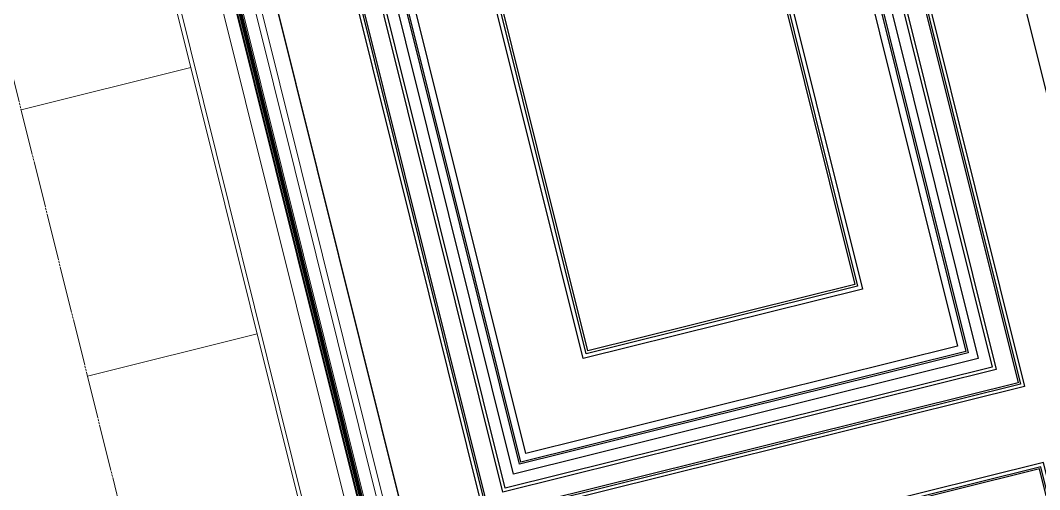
# Model space of a CAD drawing. Header units: inches. Extents: x 122939 to 389145, y 29603 to 574065.
# Drawn here: x 377064 to 378363, y 516230 to 516829 of the extents above; entities that cross this region are included whole.
import ezdxf

# ---------------------------------------------------------------- set-up
doc = ezdxf.new("R2010")
doc.units = ezdxf.units.IN
doc.header["$MEASUREMENT"] = 0
doc.linetypes.add('PHANTOM-Z', pattern=[69.2, 60, -1.4, 2.5, -1.4, 2.5, -1.4])
for name, color, linetype, lineweight in [('a-cut', 30, 'PHANTOM-Z', 18), ('A-GLAZ', 134, 'Continuous', 18), ('A-RNDR-ALUM', 1, 'Continuous', 9), ('A-RNDR-PT36', 253, 'Continuous', 20), ('A-WALL-TILE', 8, 'Continuous', 9)]:
    doc.layers.add(name, color=color, linetype=linetype, lineweight=lineweight)
doc.layers.add('gypsum', color=31, linetype='Continuous')

msp = doc.modelspace()

# ---------------------------------------------------------------- linework, layer by layer
at = {"layer": 'a-cut'}
msp.add_line((376412.752, 519334.845, 0), (377590.002, 514603.102, 0), dxfattribs=at)
at = {"layer": 'A-GLAZ'}
for p, q in [((377091.969, 517843.156, 0.001), (377763.146, 515145.478, 0.003)), ((377093.264, 517843.479, 0.001), (377764.442, 515145.8, 0.003)), ((377094.559, 517843.801, 0.001), (377765.737, 515146.123, 0.003)), ((377095.854, 517844.123, 0.001), (377767.032, 515146.445, 0.003)), ((377097.149, 517844.445, 0.001), (377768.327, 515146.767, 0.003)), ((377089.378, 517842.512, 0.001), (377760.556, 515144.834, 0.003)), ((377090.673, 517842.834, 0.001), (377761.851, 515145.156, 0.003))]:
    msp.add_line(p, q, dxfattribs=at)
at = {"layer": 'A-RNDR-ALUM'}
for p, q in [((377793.401, 515144.188, 0.003), (377117.373, 517861.363, 0.001)), ((377696.375, 515120.071, 0), (377020.346, 517837.246, 0.001))]:
    msp.add_line(p, q, dxfattribs=at)
at = {"layer": 'A-RNDR-PT36'}
for p, q in [((376838.181, 519066.29, 0), (377824.902, 515100.524, 0)), ((376716.895, 519036.114, -0.001), (377703.574, 515070.338, -0.001)), ((377742.174, 515152.089, 0.003), (377075.815, 517830.4, 0.001)), ((377114.67, 517840.067, 0.001), (377781.03, 515161.756, 0.003))]:
    msp.add_line(p, q, dxfattribs=at)
at = {"layer": 'A-WALL-TILE'}
for p, q in [((377064.635, 516714.721, 0), (377281.057, 516768.566, 0)), ((377149.138, 516375.075, 0), (377365.561, 516428.921, 0))]:
    msp.add_line(p, q, dxfattribs=at)
at = {"layer": 'gypsum', "color": 8}
msp.add_line((377807.976, 515168.447, 0), (376931.556, 518691.058, 0), dxfattribs=at)
at = {"layer": 'gypsum'}
msp.add_line((378669.824, 515537.446, -0.006), (378015.246, 518168.403, -0.005), dxfattribs=at)
at = {"layer": 'gypsum', "elevation": 0}
for points in [[(378343.337, 516361.82), (377656.623, 516190.967), (377248.993, 517829.363), (377935.707, 518000.216)], [(378338.081, 516364.982), (377659.785, 516196.223), (377254.249, 517826.201), (377932.545, 517994.96)], [(378335.265, 516366.676), (377661.479, 516199.039), (377257.065, 517824.507), (377930.851, 517992.144)], [(378307.209, 516383.552), (377678.355, 516227.095), (377285.121, 517807.63), (377913.975, 517964.088)], [(378302.275, 516386.521), (377681.324, 516232.029), (377290.055, 517804.662), (377911.006, 517959.153)], [(378284.077, 516397.468), (377692.27, 516250.227), (377308.253, 517793.715), (377900.06, 517940.955)], [(378271.656, 516404.939), (377699.742, 516262.648), (377320.674, 517786.244), (377892.588, 517928.535)], [(378268.775, 516406.673), (377701.475, 516265.529), (377323.555, 517784.51), (377890.855, 517925.653)], [(378257.948, 516413.185), (377707.988, 516276.356), (377334.382, 517777.997), (377884.342, 517914.827)], [(378136.762, 516486.083), (377780.886, 516397.542), (377455.568, 517705.1), (377811.444, 517793.641)], [(378130.712, 516489.723), (377784.526, 516403.592), (377461.618, 517701.46), (377807.804, 517787.59)], [(378127.076, 516491.91), (377786.713, 516407.228), (377465.254, 517699.273), (377805.617, 517783.955)], [(378367.481, 516264.779), (377680.767, 516093.925), (377844.658, 515435.195), (378531.372, 515606.048)], [(378364.319, 516259.523), (377686.023, 516090.764), (377847.819, 515440.451), (378526.116, 515609.21)], [(378362.625, 516256.706), (377688.839, 516089.069), (377849.513, 515443.267), (378523.3, 515610.904)]]:
    msp.add_lwpolyline(points, close=True, dxfattribs=at)

doc.saveas('drawing.dxf')
